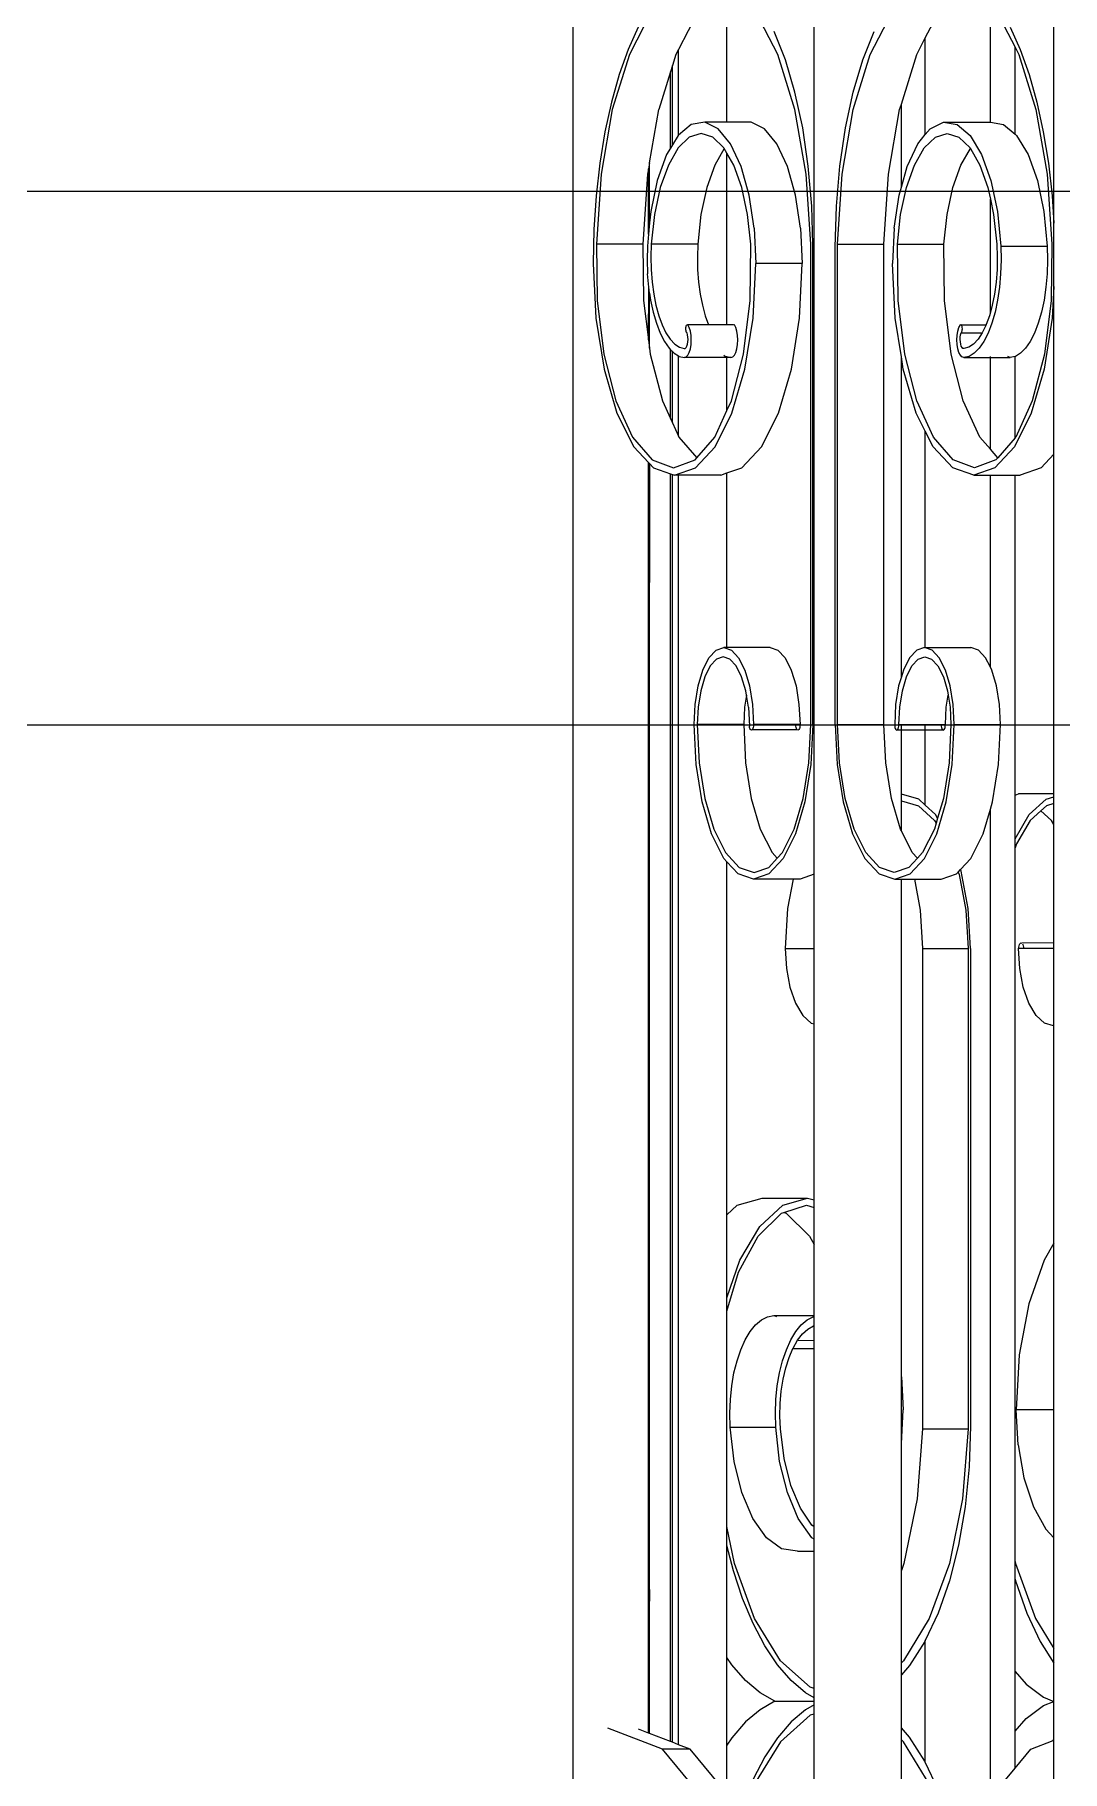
# Model space of a CAD drawing. Header units: millimetres. Extents: x 173236 to 801264, y -94969 to 615039.
# Drawn here: x 549069.2 to 549261.9, y -3038.5 to -2712.9 of the extents above; entities that cross this region are included whole.
import ezdxf

# ---------------------------------------------------------------- set-up
doc = ezdxf.new("R2010")
doc.units = ezdxf.units.MM
doc.header["$MEASUREMENT"] = 0
doc.header["$PDMODE"] = 2
for name, color, linetype in [('VOX-A-ANNO-DIMS', 160, 'Continuous'), ('VOX-A-ELEV-4-FAR', 137, 'Continuous'), ('VOX-A-STAIRS-STEPS', 140, 'Continuous'), ('VOX-A-WALL-PATT', 233, 'Continuous')]:
    doc.layers.add(name, color=color, linetype=linetype)
doc.styles.add('1.5 mm Rotis Annotative', font='', dxfattribs={"height": 1.5})
doc.styles.get('1.5 mm Rotis Annotative').set_extended_font_data('Rotis Sans Serif')
doc.dimstyles.new('1.5 mm Rotis Annotative', dxfattribs={"dimtxt": 1.5, "dimasz": 1, "dimexe": 1.5, "dimexo": 0, "dimgap": 1, "dimtad": 1, "dimdec": 0, "dimrnd": 5, "dimzin": 0, "dimdsep": 46, "dimtxsty": '1.5 mm Rotis Annotative', "dimblk": 'ARCHTICK', "dimcen": 0.09, "dimdle": 1, "dimadec": 0, "dimazin": 0, "dimtfac": 1, "dimtdec": 0, "dimtofl": 0, "dimtmove": 1, "dimatfit": 3, "dimfxl": 2, "dimfxlon": 1, "dimtolj": 1, "dimtzin": 0, "dimarcsym": 0})

# ---------------------------------------------------------------- blocks, each defined once
blk = doc.blocks.new('SS')
at = {"layer": 'VOX-A-WALL-PATT'}
for p, q in [((293294.91, -1954.73), (293294.91, -1236.12)), ((293266.76, -1502.81), (293266.76, -1477.63)), ((293217.34, -1482.7), (293214.02, -1489.1)), ((293218.53, -1502.82), (293218.53, -1481.46)), ((293230.44, -1487.41), (293227.99, -1482.7)), ((293240.51, -1490.43), (293236.5, -1482.7)), ((293250.8, -1525.16), (293250.8, -1484.07)), ((293257.43, -1490.43), (293261.44, -1482.7)), ((293272.09, -1482.7), (293275.63, -1489.51)), ((293280.6, -1482.7), (293284.61, -1490.43)), ((293206.91, -1521.31), (293206.91, -1484.57)), ((293214.91, -1485.46), (293213.09, -1489.53)), ((293230.44, -1505.08), (293230.44, -1487.41)), ((293232.01, -1490.43), (293230.44, -1487.41)), ((293241.88, -1491.43), (293239.8, -1486.23)), ((293256.06, -1491.43), (293258.14, -1486.23)), ((293283.03, -1485.46), (293284.85, -1489.53)), ((293213.33, -1490.43), (293210.2, -1500.53)), ((293213.09, -1489.53), (293211.46, -1494.11)), ((293214.02, -1489.1), (293213.33, -1490.43)), ((293214.02, -1505.01), (293214.02, -1489.1)), ((293234.83, -1499.53), (293232.01, -1490.43)), ((293243.64, -1500.53), (293240.51, -1490.43)), ((293254.3, -1500.53), (293257.43, -1490.43)), ((293275.63, -1505.19), (293275.63, -1489.51)), ((293275.63, -1489.51), (293276.1, -1490.43)), ((293276.1, -1490.43), (293276.73, -1492.44)), ((293284.61, -1490.43), (293287.74, -1500.53)), ((293284.85, -1489.53), (293286.48, -1494.11)), ((293243.64, -1497.36), (293241.88, -1491.43)), ((293254.3, -1497.36), (293256.06, -1491.43)), ((293276.73, -1506.96), (293276.73, -1492.44)), ((293276.73, -1492.44), (293277.09, -1493.59)), ((293277.09, -1507.56), (293277.09, -1493.59)), ((293277.09, -1493.59), (293279.24, -1500.53)), ((293211.46, -1494.11), (293210.05, -1499.15)), ((293286.48, -1494.11), (293287.89, -1499.15)), ((293210.05, -1499.15), (293208.86, -1504.58)), ((293234.83, -1514.74), (293234.83, -1499.53)), ((293235.14, -1500.53), (293234.83, -1499.53)), ((293245.05, -1503.89), (293243.64, -1497.36)), ((293252.89, -1503.89), (293254.3, -1497.36)), ((293287.89, -1499.15), (293289.08, -1504.58)), ((293210.2, -1500.53), (293208.15, -1512.37)), ((293216.12, -1503.23), (293214.02, -1505.01)), ((293218.53, -1502.82), (293216.12, -1503.23)), ((293218.61, -1502.81), (293218.53, -1502.82)), ((293227.12, -1502.81), (293218.61, -1502.81)), ((293224.62, -1503.23), (293222.25, -1505.25)), ((293227.12, -1502.81), (293224.62, -1503.23)), ((293229.57, -1504.02), (293227.12, -1502.81)), ((293237.19, -1512.37), (293235.14, -1500.53)), ((293245.69, -1512.37), (293243.64, -1500.53)), ((293252.25, -1512.37), (293254.3, -1500.53)), ((293259.86, -1504.02), (293262.32, -1502.81)), ((293262.32, -1502.81), (293266.76, -1502.81)), ((293266.76, -1502.81), (293270.82, -1502.81)), ((293268.37, -1504.02), (293270.82, -1502.81)), ((293270.82, -1502.81), (293273.32, -1503.23)), ((293273.32, -1503.23), (293275.63, -1505.19)), ((293280.92, -1510.24), (293279.24, -1500.53)), ((293287.74, -1500.53), (293289.79, -1512.37)), ((293208.86, -1504.58), (293207.92, -1510.32)), ((293213.74, -1505.25), (293211.63, -1508.74)), ((293214.02, -1505.01), (293213.74, -1505.25)), ((293222.25, -1505.25), (293220.14, -1508.74)), ((293224.29, -1505.58), (293222.26, -1507.53)), ((293226.44, -1504.92), (293224.29, -1505.58)), ((293228.6, -1505.58), (293226.44, -1504.92)), ((293230.63, -1507.53), (293228.6, -1505.58)), ((293230.44, -1505.08), (293229.57, -1504.02)), ((293231.83, -1506.78), (293230.44, -1505.08)), ((293246.08, -1510.89), (293245.05, -1503.89)), ((293251.86, -1510.89), (293252.89, -1503.89)), ((293257.6, -1506.78), (293259.86, -1504.02)), ((293266.11, -1506.78), (293268.37, -1504.02)), ((293267.31, -1507.53), (293269.34, -1505.58)), ((293269.34, -1505.58), (293271.49, -1504.92)), ((293271.49, -1504.92), (293273.65, -1505.58)), ((293273.65, -1505.58), (293275.68, -1507.53)), ((293275.63, -1505.19), (293275.69, -1505.25)), ((293275.69, -1505.25), (293276.73, -1506.96)), ((293289.08, -1504.58), (293290.02, -1510.32)), ((293211.63, -1508.74), (293209.93, -1513.49)), ((293220.14, -1508.74), (293218.43, -1513.49)), ((293222.19, -1507.65), (293220.46, -1510.67)), ((293222.26, -1507.53), (293222.19, -1507.65)), ((293223.93, -1510.67), (293222.19, -1507.65)), ((293232.43, -1510.67), (293230.63, -1507.53)), ((293233.76, -1510.93), (293231.83, -1506.78)), ((293255.67, -1510.93), (293257.6, -1506.78)), ((293264.18, -1510.93), (293266.11, -1506.78)), ((293265.51, -1510.67), (293266.76, -1508.48)), ((293266.76, -1508.48), (293267.24, -1507.65)), ((293266.76, -1539.9), (293266.76, -1508.48)), ((293267.24, -1507.65), (293267.31, -1507.53)), ((293267.24, -1507.65), (293268.98, -1510.67)), ((293275.68, -1507.53), (293277.48, -1510.67)), ((293276.73, -1506.96), (293277.09, -1507.56)), ((293277.09, -1507.56), (293277.8, -1508.74)), ((293277.8, -1508.74), (293279.51, -1513.49)), ((293207.92, -1510.32), (293207.24, -1516.31)), ((293208.15, -1512.37), (293207.31, -1525.16)), ((293220.46, -1510.67), (293218.98, -1514.81)), ((293225.4, -1514.81), (293223.93, -1510.67)), ((293233.9, -1514.81), (293232.43, -1510.67)), ((293234.83, -1514.74), (293233.76, -1510.93)), ((293238.03, -1525.16), (293237.19, -1512.37)), ((293246.53, -1525.16), (293245.69, -1512.37)), ((293246.71, -1518.21), (293246.08, -1510.89)), ((293251.23, -1518.21), (293251.86, -1510.89)), ((293251.41, -1525.16), (293252.25, -1512.37)), ((293254.2, -1516.19), (293255.67, -1510.93)), ((293262.71, -1516.19), (293264.18, -1510.93)), ((293264.04, -1514.81), (293265.51, -1510.67)), ((293268.98, -1510.67), (293270.45, -1514.81)), ((293277.48, -1510.67), (293278.95, -1514.81)), ((293280.91, -1521.27), (293280.92, -1510.24)), ((293280.92, -1510.24), (293281.11, -1511.34)), ((293281.11, -1523.33), (293281.11, -1511.34)), ((293281.11, -1511.34), (293281.29, -1512.37)), ((293281.29, -1512.37), (293282.13, -1525.16)), ((293289.79, -1512.37), (293290.63, -1525.16)), ((293290.02, -1510.32), (293290.7, -1516.31)), ((293209.93, -1513.49), (293208.73, -1519.2)), ((293218.43, -1513.49), (293217.23, -1519.2)), ((293218.98, -1514.81), (293218.53, -1516.94)), ((293226.46, -1519.73), (293225.4, -1514.81)), ((293234.96, -1519.73), (293233.9, -1514.81)), ((293235.23, -1516.19), (293234.83, -1514.74)), ((293236.15, -1522.23), (293235.23, -1516.19)), ((293253.28, -1522.23), (293254.2, -1516.19)), ((293261.79, -1522.23), (293262.71, -1516.19)), ((293262.98, -1519.73), (293264.04, -1514.81)), ((293270.45, -1514.81), (293271.51, -1519.73)), ((293278.95, -1514.81), (293280.01, -1519.73)), ((293279.51, -1513.49), (293280.71, -1519.2)), ((293207.24, -1516.31), (293206.91, -1521.31)), ((293208.73, -1519.2), (293208.11, -1525.5)), ((293217.23, -1519.2), (293216.62, -1525.5)), ((293218.53, -1516.94), (293217.93, -1519.73)), ((293218.53, -1537.59), (293218.53, -1516.94)), ((293246.92, -1525.68), (293246.71, -1518.21)), ((293251.03, -1525.16), (293251.23, -1518.21)), ((293280.71, -1519.2), (293280.91, -1521.27)), ((293290.7, -1516.31), (293291.11, -1522.45)), ((293206.91, -1532.92), (293206.91, -1521.31)), ((293217.93, -1519.73), (293217.34, -1525.16)), ((293227.05, -1525.16), (293226.46, -1519.73)), ((293235.55, -1525.16), (293234.96, -1519.73)), ((293236.15, -1522.23), (293236.47, -1528.68)), ((293253.28, -1522.23), (293252.97, -1528.68)), ((293261.79, -1522.23), (293261.47, -1528.68)), ((293262.39, -1525.16), (293262.98, -1519.73)), ((293271.51, -1519.73), (293272.1, -1525.16)), ((293280.01, -1519.73), (293280.6, -1525.16)), ((293280.91, -1521.27), (293281.11, -1523.33)), ((293291.11, -1522.45), (293291.24, -1528.68)), ((293207.31, -1525.16), (293207.43, -1535.46)), ((293208.11, -1525.5), (293208.06, -1528.03)), ((293216.62, -1525.5), (293208.11, -1525.5)), ((293216.62, -1525.5), (293216.56, -1528.03)), ((293217.34, -1525.16), (293217.26, -1527.48)), ((293226.92, -1535.46), (293227.05, -1525.16)), ((293235.55, -1525.16), (293227.05, -1525.16)), ((293235.42, -1535.46), (293235.55, -1525.16)), ((293246.53, -1525.16), (293238.03, -1525.16)), ((293238.03, -1613.1), (293238.03, -1525.16)), ((293246.53, -1613.1), (293246.53, -1525.16)), ((293246.92, -1613.1), (293246.92, -1525.68)), ((293250.8, -1525.16), (293251.03, -1525.16)), ((293250.8, -1525.68), (293250.8, -1525.16)), ((293250.8, -1525.68), (293251.02, -1525.68)), ((293250.8, -1613.1), (293250.8, -1525.68)), ((293251.02, -1525.68), (293251.03, -1525.16)), ((293251.02, -1613.1), (293251.02, -1525.68)), ((293251.41, -1613.1), (293251.41, -1525.16)), ((293262.52, -1535.46), (293262.39, -1525.16)), ((293272.1, -1525.16), (293280.6, -1525.16)), ((293272.1, -1525.16), (293272.17, -1527.48)), ((293280.6, -1525.16), (293280.68, -1527.48)), ((293281.11, -1523.33), (293281.32, -1525.5)), ((293281.32, -1525.5), (293281.38, -1528.03)), ((293282.13, -1525.16), (293282, -1535.46)), ((293282.13, -1525.16), (293290.63, -1525.16)), ((293290.63, -1525.16), (293290.51, -1535.46)), ((293208.06, -1528.03), (293208.14, -1530.56)), ((293216.56, -1528.03), (293216.65, -1530.56)), ((293217.26, -1527.48), (293217.31, -1529.8)), ((293235.96, -1538.71), (293236.47, -1528.68)), ((293253.48, -1538.71), (293252.97, -1528.68)), ((293252.97, -1528.68), (293261.47, -1528.68)), ((293261.98, -1538.71), (293261.47, -1528.68)), ((293272.17, -1527.48), (293272.13, -1529.8)), ((293280.68, -1527.48), (293280.63, -1529.8)), ((293281.38, -1528.03), (293281.29, -1530.56)), ((293291.24, -1528.68), (293290.74, -1538.71)), ((293208.14, -1530.56), (293208.36, -1533.03)), ((293216.65, -1530.56), (293216.87, -1533.03)), ((293217.31, -1529.8), (293217.48, -1532.09)), ((293217.48, -1532.09), (293217.78, -1534.28)), ((293271.95, -1532.09), (293271.66, -1534.28)), ((293272.13, -1529.8), (293271.95, -1532.09)), ((293280.46, -1532.09), (293280.16, -1534.28)), ((293280.63, -1529.8), (293280.46, -1532.09)), ((293281.07, -1533.03), (293281.29, -1530.56)), ((293206.91, -1532.92), (293207.2, -1538.71)), ((293206.91, -1563.6), (293206.91, -1532.92)), ((293208.36, -1533.03), (293208.71, -1535.4)), ((293216.87, -1533.03), (293217.21, -1535.4)), ((293217.78, -1534.28), (293218.19, -1536.35)), ((293271.66, -1534.28), (293271.25, -1536.35)), ((293280.16, -1534.28), (293279.75, -1536.35)), ((293280.91, -1534.14), (293280.73, -1535.4)), ((293280.91, -1534.14), (293281.07, -1533.03)), ((293280.92, -1544.18), (293280.91, -1534.14)), ((293281.11, -1542.65), (293281.07, -1533.03)), ((293207.43, -1535.46), (293208.65, -1545.27)), ((293208.71, -1535.4), (293209.18, -1537.62)), ((293209.18, -1537.62), (293209.77, -1539.64)), ((293217.21, -1535.4), (293217.68, -1537.62)), ((293217.68, -1537.62), (293218.27, -1539.64)), ((293218.19, -1536.35), (293218.53, -1537.59)), ((293218.53, -1537.59), (293218.71, -1538.25)), ((293218.71, -1538.25), (293219.3, -1539.87)), ((293225.7, -1545.27), (293226.92, -1535.46)), ((293234.21, -1545.27), (293235.42, -1535.46)), ((293263.73, -1545.27), (293262.52, -1535.46)), ((293270.73, -1538.25), (293270.13, -1539.9)), ((293271.25, -1536.35), (293270.73, -1538.25)), ((293279.23, -1538.25), (293278.62, -1539.94)), ((293279.75, -1536.35), (293279.23, -1538.25)), ((293280.25, -1537.62), (293279.67, -1539.64)), ((293280.73, -1535.4), (293280.25, -1537.62)), ((293282, -1535.46), (293281.11, -1542.65)), ((293290.51, -1535.46), (293289.29, -1545.27)), ((293207.2, -1538.71), (293208.69, -1548.05)), ((293209.77, -1539.64), (293210.45, -1541.44)), ((293210.45, -1541.44), (293211.23, -1542.97)), ((293218.27, -1539.64), (293218.96, -1541.44)), ((293218.96, -1541.44), (293219.74, -1542.97)), ((293223.88, -1539.9), (293219.3, -1539.87)), ((293219.3, -1539.87), (293219.31, -1539.9)), ((293223.88, -1539.9), (293219.31, -1539.9)), ((293219.31, -1539.9), (293219.32, -1539.94)), ((293219.32, -1539.94), (293220.02, -1541.38)), ((293220.02, -1541.38), (293220.79, -1542.56)), ((293223.88, -1541.38), (293220.02, -1541.38)), ((293223.66, -1540.63), (293223.67, -1540.43)), ((293223.67, -1540.83), (293223.66, -1540.63)), ((293223.67, -1540.43), (293223.7, -1540.25)), ((293223.7, -1541.01), (293223.67, -1540.83)), ((293223.7, -1540.25), (293223.75, -1540.09)), ((293223.74, -1541.17), (293223.7, -1541.01)), ((293223.81, -1541.3), (293223.74, -1541.17)), ((293223.75, -1540.09), (293223.81, -1539.97)), ((293223.81, -1539.97), (293223.88, -1539.9)), ((293223.88, -1541.38), (293223.81, -1541.3)), ((293223.88, -1539.9), (293223.96, -1539.87)), ((293223.98, -1541.74), (293223.88, -1541.38)), ((293223.96, -1539.87), (293224.03, -1539.9)), ((293224.29, -1540.41), (293224.03, -1539.9)), ((293224.49, -1541.08), (293224.29, -1540.41)), ((293224.61, -1541.86), (293224.49, -1541.08)), ((293234.83, -1545.81), (293235.96, -1538.71)), ((293254.96, -1548.05), (293253.48, -1538.71)), ((293263.47, -1548.05), (293261.98, -1538.71)), ((293264.82, -1541.86), (293264.95, -1541.08)), ((293264.95, -1541.08), (293265.15, -1540.41)), ((293265.15, -1540.41), (293265.4, -1539.9)), ((293265.48, -1539.87), (293265.4, -1539.9)), ((293265.55, -1539.9), (293265.48, -1539.87)), ((293265.55, -1539.9), (293266.76, -1539.9)), ((293266.76, -1539.9), (293270.13, -1539.9)), ((293270.13, -1539.9), (293273.91, -1539.9)), ((293273.33, -1541.86), (293273.45, -1541.08)), ((293273.45, -1541.08), (293273.65, -1540.41)), ((293273.65, -1540.41), (293273.91, -1539.9)), ((293273.98, -1539.87), (293273.91, -1539.9)), ((293273.96, -1541.74), (293274.06, -1541.38)), ((293274.06, -1539.9), (293273.98, -1539.87)), ((293274.13, -1539.97), (293274.06, -1539.9)), ((293274.06, -1541.38), (293274.13, -1541.3)), ((293274.19, -1540.09), (293274.13, -1539.97)), ((293274.13, -1541.3), (293274.19, -1541.17)), ((293274.24, -1540.25), (293274.19, -1540.09)), ((293274.19, -1541.17), (293274.24, -1541.01)), ((293274.27, -1540.43), (293274.24, -1540.25)), ((293274.24, -1541.01), (293274.27, -1540.83)), ((293274.28, -1540.63), (293274.27, -1540.43)), ((293274.27, -1540.83), (293274.28, -1540.63)), ((293277.92, -1541.38), (293277.15, -1542.56)), ((293278.62, -1539.94), (293277.92, -1541.38)), ((293278.98, -1541.44), (293278.2, -1542.97)), ((293279.67, -1539.64), (293278.98, -1541.44)), ((293290.74, -1538.71), (293289.25, -1548.05)), ((293211.23, -1542.97), (293212.08, -1544.2)), ((293212.08, -1544.2), (293212.99, -1545.11)), ((293219.74, -1542.97), (293220.59, -1544.2)), ((293220.59, -1544.2), (293221.5, -1545.11)), ((293220.79, -1542.56), (293221.62, -1543.45)), ((293221.62, -1543.45), (293222.49, -1544.02)), ((293222.49, -1544.02), (293223.38, -1544.27)), ((293223.38, -1544.27), (293223.55, -1544.23)), ((293223.55, -1544.23), (293223.71, -1544.07)), ((293223.71, -1544.07), (293223.85, -1543.8)), ((293223.85, -1543.8), (293223.96, -1543.46)), ((293223.96, -1543.46), (293224.03, -1543.05)), ((293224.04, -1542.16), (293223.98, -1541.74)), ((293224.03, -1543.05), (293224.06, -1542.61)), ((293224.06, -1542.61), (293224.04, -1542.16)), ((293224.29, -1544.97), (293224.49, -1544.3)), ((293224.49, -1544.3), (293224.61, -1543.53)), ((293224.65, -1542.69), (293224.61, -1541.86)), ((293224.61, -1543.53), (293224.65, -1542.69)), ((293264.78, -1542.69), (293264.82, -1541.86)), ((293264.82, -1543.53), (293264.78, -1542.69)), ((293264.95, -1544.3), (293264.82, -1543.53)), ((293265.15, -1544.97), (293264.95, -1544.3)), ((293273.29, -1542.69), (293273.33, -1541.86)), ((293273.33, -1543.53), (293273.29, -1542.69)), ((293273.45, -1544.3), (293273.33, -1543.53)), ((293273.65, -1544.97), (293273.45, -1544.3)), ((293273.88, -1542.61), (293273.9, -1542.16)), ((293273.91, -1543.05), (293273.88, -1542.61)), ((293273.9, -1542.16), (293273.96, -1541.74)), ((293273.98, -1543.46), (293273.91, -1543.05)), ((293274.09, -1543.8), (293273.98, -1543.46)), ((293274.23, -1544.07), (293274.09, -1543.8)), ((293274.39, -1544.23), (293274.23, -1544.07)), ((293274.56, -1544.27), (293274.39, -1544.23)), ((293275.45, -1544.02), (293274.56, -1544.27)), ((293276.32, -1543.45), (293275.45, -1544.02)), ((293277.15, -1542.56), (293276.32, -1543.45)), ((293276.73, -1544.83), (293276.44, -1545.11)), ((293277.09, -1544.47), (293276.73, -1544.83)), ((293276.73, -1557.87), (293276.73, -1544.83)), ((293277.35, -1544.2), (293277.09, -1544.47)), ((293277.09, -1557.09), (293277.09, -1544.47)), ((293278.2, -1542.97), (293277.35, -1544.2)), ((293280.92, -1544.18), (293280.79, -1545.27)), ((293281.11, -1542.65), (293280.92, -1544.18)), ((293208.65, -1545.27), (293210.86, -1553.83)), ((293212.99, -1545.11), (293213.94, -1545.69)), ((293213.94, -1545.69), (293214.02, -1545.71)), ((293214.02, -1560.61), (293214.02, -1545.71)), ((293214.02, -1545.71), (293214.91, -1545.91)), ((293214.91, -1545.91), (293215.23, -1545.8)), ((293218.53, -1545.91), (293214.91, -1545.91)), ((293215.23, -1545.8), (293215.34, -1545.69)), ((293218.53, -1545.91), (293218.53, -1545.69)), ((293218.53, -1562.71), (293218.53, -1545.91)), ((293223.42, -1545.91), (293218.53, -1545.91)), ((293221.5, -1545.11), (293222.44, -1545.69)), ((293222.44, -1545.69), (293223.42, -1545.91)), ((293223.42, -1545.91), (293223.74, -1545.8)), ((293223.5, -1553.83), (293225.7, -1545.27)), ((293223.74, -1545.8), (293224.03, -1545.48)), ((293224.03, -1545.48), (293224.29, -1544.97)), ((293232, -1553.83), (293234.21, -1545.27)), ((293234.47, -1548.05), (293234.83, -1545.81)), ((293234.83, -1604.36), (293234.83, -1545.81)), ((293265.94, -1553.83), (293263.73, -1545.27)), ((293265.4, -1545.48), (293265.15, -1544.97)), ((293265.7, -1545.8), (293265.4, -1545.48)), ((293266.02, -1545.91), (293265.7, -1545.8)), ((293266.76, -1545.74), (293266.02, -1545.91)), ((293266.02, -1545.91), (293266.76, -1545.91)), ((293266.99, -1545.69), (293266.76, -1545.74)), ((293266.76, -1545.91), (293266.76, -1545.74)), ((293266.76, -1555.63), (293266.76, -1545.91)), ((293266.76, -1545.91), (293274.52, -1545.91)), ((293267.33, -1545.48), (293266.99, -1545.69)), ((293273.91, -1545.48), (293273.65, -1544.97)), ((293274.2, -1545.8), (293273.91, -1545.48)), ((293274.52, -1545.91), (293274.2, -1545.8)), ((293275.49, -1545.69), (293274.52, -1545.91)), ((293275.63, -1545.61), (293275.49, -1545.69)), ((293276.44, -1545.11), (293275.63, -1545.61)), ((293275.63, -1560.29), (293275.63, -1545.61)), ((293280.79, -1545.27), (293278.58, -1553.83)), ((293289.29, -1545.27), (293287.08, -1553.83)), ((293208.69, -1548.05), (293211.06, -1556.07)), ((293232.11, -1556.07), (293234.47, -1548.05)), ((293257.33, -1556.07), (293254.96, -1548.05)), ((293265.83, -1556.07), (293263.47, -1548.05)), ((293289.25, -1548.05), (293286.88, -1556.07)), ((293210.86, -1553.83), (293213.89, -1560.46)), ((293220.46, -1560.46), (293223.5, -1553.83)), ((293228.97, -1560.46), (293232, -1553.83)), ((293266.76, -1555.63), (293265.94, -1553.83)), ((293278.58, -1553.83), (293277.09, -1557.09)), ((293287.08, -1553.83), (293284.05, -1560.46)), ((293211.06, -1556.07), (293214.14, -1562.23)), ((293230.44, -1559.4), (293232.11, -1556.07)), ((293260.41, -1562.23), (293257.33, -1556.07)), ((293268.92, -1562.23), (293265.83, -1556.07)), ((293268.97, -1560.46), (293266.76, -1555.63)), ((293277.09, -1557.09), (293276.73, -1557.87)), ((293286.88, -1556.07), (293283.8, -1562.23)), ((293213.89, -1560.46), (293214.02, -1560.61)), ((293214.02, -1560.61), (293217.18, -1564.28)), ((293218.53, -1562.71), (293220.46, -1560.46)), ((293225.35, -1564.66), (293228.97, -1560.46)), ((293229.02, -1562.23), (293230.44, -1559.4)), ((293230.44, -1598.96), (293230.44, -1559.4)), ((293272.26, -1564.28), (293268.97, -1560.46)), ((293275.55, -1560.46), (293272.26, -1564.28)), ((293275.63, -1560.29), (293275.55, -1560.46)), ((293276.73, -1557.87), (293275.63, -1560.29)), ((293284.05, -1560.46), (293280.43, -1564.66)), ((293206.91, -1563.6), (293209.23, -1566.1)), ((293206.91, -1625.79), (293206.91, -1563.6)), ((293214.14, -1562.23), (293217.73, -1566.1)), ((293217.18, -1564.28), (293218.53, -1562.71)), ((293225.43, -1566.1), (293229.02, -1562.23)), ((293264, -1566.1), (293260.41, -1562.23)), ((293272.51, -1566.1), (293268.92, -1562.23)), ((293283.8, -1562.23), (293281.11, -1565.12)), ((293209.23, -1566.1), (293213.08, -1567.42)), ((293217.18, -1564.28), (293217.51, -1564.66)), ((293217.51, -1564.66), (293221.43, -1566.1)), ((293217.73, -1566.1), (293221.58, -1567.42)), ((293221.43, -1566.1), (293225.35, -1564.66)), ((293221.58, -1567.42), (293225.43, -1566.1)), ((293266.76, -1567.04), (293264, -1566.1)), ((293266.76, -1598.96), (293266.76, -1567.04)), ((293267.86, -1567.42), (293266.76, -1567.04)), ((293272.59, -1564.66), (293272.26, -1564.28)), ((293276.36, -1567.42), (293272.51, -1566.1)), ((293276.51, -1566.1), (293272.59, -1564.66)), ((293280.43, -1564.66), (293276.51, -1566.1)), ((293280.21, -1566.1), (293277.09, -1567.17)), ((293280.92, -1565.33), (293280.21, -1566.1)), ((293280.92, -1565.33), (293280.91, -1583.21)), ((293281.11, -1565.12), (293280.92, -1565.33)), ((293281.11, -1797.71), (293281.11, -1565.12)), ((293214.02, -1567.42), (293213.08, -1567.42)), ((293218.53, -1567.42), (293214.02, -1567.42)), ((293214.02, -1625.99), (293214.02, -1567.42)), ((293218.53, -1602.59), (293218.53, -1567.42)), ((293221.58, -1567.42), (293218.53, -1567.42)), ((293267.86, -1567.42), (293275.63, -1567.42)), ((293275.63, -1799.82), (293275.63, -1567.42)), ((293275.63, -1567.42), (293276.36, -1567.42)), ((293276.73, -1567.29), (293276.36, -1567.42)), ((293277.09, -1567.17), (293276.73, -1567.29)), ((293276.73, -1799.39), (293276.73, -1567.29)), ((293277.09, -1799.26), (293277.09, -1567.17)), ((293280.91, -1583.21), (293280.92, -1587.1)), ((293280.92, -1680.08), (293280.92, -1587.1)), ((293218.53, -1602.59), (293219.4, -1600.86)), ((293219.4, -1600.86), (293220.71, -1599.45)), ((293220.71, -1599.45), (293222.11, -1598.96)), ((293230.44, -1598.96), (293222.11, -1598.96)), ((293226.77, -1603.11), (293227.9, -1600.86)), ((293227.9, -1600.86), (293229.21, -1599.45)), ((293229.28, -1601.13), (293228.13, -1602.37)), ((293229.21, -1599.45), (293230.62, -1598.96)), ((293230.51, -1600.7), (293229.28, -1601.13)), ((293230.62, -1598.96), (293230.44, -1598.96)), ((293231.74, -1601.13), (293230.51, -1600.7)), ((293230.62, -1598.96), (293232.02, -1599.45)), ((293232.89, -1602.37), (293231.74, -1601.13)), ((293232.02, -1599.45), (293233.33, -1600.86)), ((293233.33, -1600.86), (293234.46, -1603.11)), ((293256.1, -1600.86), (293254.98, -1603.11)), ((293257.41, -1599.45), (293256.1, -1600.86)), ((293258.82, -1598.96), (293257.41, -1599.45)), ((293258.82, -1598.96), (293266.76, -1598.96)), ((293264.61, -1600.86), (293263.48, -1603.11)), ((293265.92, -1599.45), (293264.61, -1600.86)), ((293265.05, -1602.37), (293266.2, -1601.13)), ((293267.32, -1598.96), (293265.92, -1599.45)), ((293266.2, -1601.13), (293267.43, -1600.7)), ((293266.76, -1598.96), (293267.32, -1598.96)), ((293268.73, -1599.45), (293267.32, -1598.96)), ((293267.43, -1600.7), (293268.66, -1601.13)), ((293268.66, -1601.13), (293269.81, -1602.37)), ((293270.04, -1600.86), (293268.73, -1599.45)), ((293271.17, -1603.11), (293270.04, -1600.86)), ((293217.41, -1606.03), (293218.27, -1603.11)), ((293218.27, -1603.11), (293218.53, -1602.59)), ((293225.91, -1606.03), (293226.77, -1603.11)), ((293227.14, -1604.34), (293226.38, -1606.9)), ((293228.13, -1602.37), (293227.14, -1604.34)), ((293233.88, -1604.34), (293232.89, -1602.37)), ((293234.64, -1606.9), (293233.88, -1604.34)), ((293234.46, -1603.11), (293234.83, -1604.36)), ((293234.83, -1604.36), (293235.32, -1606.03)), ((293254.98, -1603.11), (293254.11, -1606.03)), ((293263.48, -1603.11), (293262.62, -1606.03)), ((293263.3, -1606.9), (293264.06, -1604.34)), ((293264.06, -1604.34), (293265.05, -1602.37)), ((293269.81, -1602.37), (293270.8, -1604.34)), ((293270.8, -1604.34), (293271.56, -1606.9)), ((293272.03, -1606.03), (293271.17, -1603.11)), ((293216.86, -1609.44), (293217.41, -1606.03)), ((293225.37, -1609.44), (293225.91, -1606.03)), ((293226.26, -1607.69), (293225.91, -1609.9)), ((293226.38, -1606.9), (293226.26, -1607.69)), ((293226.61, -1609.9), (293226.26, -1607.69)), ((293235.11, -1609.9), (293234.64, -1606.9)), ((293235.32, -1606.03), (293235.87, -1609.44)), ((293254.11, -1606.03), (293253.57, -1609.44)), ((293262.62, -1606.03), (293262.07, -1609.44)), ((293262.83, -1609.9), (293263.18, -1607.69)), ((293263.18, -1607.69), (293263.3, -1606.9)), ((293263.18, -1607.69), (293263.53, -1609.9)), ((293271.56, -1606.9), (293272.03, -1609.9)), ((293272.57, -1609.44), (293272.03, -1606.03)), ((293216.68, -1613.1), (293216.86, -1609.44)), ((293225.18, -1613.1), (293225.37, -1609.44)), ((293225.91, -1609.9), (293225.74, -1613.1)), ((293226.77, -1613.1), (293226.61, -1609.9)), ((293235.28, -1613.1), (293235.11, -1609.9)), ((293235.87, -1609.44), (293236.05, -1613.1)), ((293253.57, -1609.44), (293253.38, -1613.1)), ((293262.07, -1609.44), (293261.89, -1613.1)), ((293262.83, -1609.9), (293262.65, -1613.37)), ((293263.53, -1609.9), (293263.69, -1613.1)), ((293272.03, -1609.9), (293272.2, -1613.1)), ((293272.76, -1613.1), (293272.57, -1609.44)), ((293225.18, -1613.1), (293216.68, -1613.1)), ((293217.05, -1620.43), (293216.68, -1613.1)), ((293225.55, -1620.43), (293225.18, -1613.1)), ((293225.74, -1613.1), (293226.1, -1620.11)), ((293226.79, -1613.37), (293226.77, -1613.1)), ((293227.55, -1613.1), (293226.77, -1613.1)), ((293226.82, -1613.61), (293226.79, -1613.37)), ((293226.89, -1613.82), (293226.82, -1613.61)), ((293226.97, -1613.98), (293226.89, -1613.82)), ((293227.06, -1614.08), (293226.97, -1613.98)), ((293227.16, -1614.11), (293227.06, -1614.08)), ((293227.26, -1614.08), (293227.16, -1614.11)), ((293230.44, -1614.08), (293227.26, -1614.08)), ((293227.43, -1613.82), (293227.35, -1613.98)), ((293227.5, -1613.61), (293227.43, -1613.82)), ((293227.53, -1613.37), (293227.5, -1613.61)), ((293227.55, -1613.1), (293227.53, -1613.37)), ((293230.44, -1613.1), (293227.55, -1613.1)), ((293230.44, -1613.98), (293230.44, -1613.1)), ((293234.83, -1613.1), (293230.44, -1613.1)), ((293234.83, -1614.08), (293230.44, -1614.08)), ((293230.44, -1627.86), (293230.44, -1614.08)), ((293234.83, -1613.98), (293234.83, -1613.1)), ((293235.28, -1613.1), (293234.83, -1613.1)), ((293235.56, -1614.08), (293234.83, -1614.08)), ((293234.83, -1625.83), (293234.83, -1614.08)), ((293235.29, -1613.37), (293235.28, -1613.1)), ((293235.33, -1613.61), (293235.29, -1613.37)), ((293235.39, -1613.82), (293235.33, -1613.61)), ((293235.47, -1613.98), (293235.39, -1613.82)), ((293235.56, -1614.08), (293235.47, -1613.98)), ((293235.66, -1614.11), (293235.56, -1614.08)), ((293235.76, -1614.08), (293235.66, -1614.11)), ((293235.86, -1613.98), (293235.76, -1614.08)), ((293235.94, -1613.82), (293235.86, -1613.98)), ((293236, -1613.61), (293235.94, -1613.82)), ((293236.04, -1613.37), (293236, -1613.61)), ((293236.05, -1613.1), (293236.04, -1613.37)), ((293237.68, -1620.11), (293238.03, -1613.1)), ((293246.53, -1613.1), (293238.03, -1613.1)), ((293246.18, -1620.11), (293246.53, -1613.1)), ((293246.92, -1613.1), (293246.55, -1620.43)), ((293250.8, -1613.1), (293251.02, -1613.1)), ((293250.8, -1640.5), (293250.8, -1613.1)), ((293251.02, -1613.1), (293251.39, -1620.43)), ((293251.76, -1620.11), (293251.41, -1613.1)), ((293253.38, -1613.1), (293253.4, -1613.37)), ((293253.38, -1613.1), (293254.16, -1613.1)), ((293253.4, -1613.37), (293253.44, -1613.61)), ((293253.44, -1613.61), (293253.5, -1613.82)), ((293253.5, -1613.82), (293253.58, -1613.98)), ((293253.58, -1613.98), (293253.67, -1614.08)), ((293253.67, -1614.08), (293253.77, -1614.11)), ((293253.77, -1614.11), (293253.87, -1614.08)), ((293253.87, -1614.08), (293262.18, -1614.08)), ((293253.97, -1613.98), (293254.05, -1613.82)), ((293254.05, -1613.82), (293254.11, -1613.61)), ((293254.11, -1613.61), (293254.15, -1613.37)), ((293254.15, -1613.37), (293254.16, -1613.1)), ((293254.16, -1613.1), (293261.89, -1613.1)), ((293261.89, -1613.1), (293261.9, -1613.37)), ((293261.9, -1613.37), (293261.94, -1613.61)), ((293261.94, -1613.61), (293262, -1613.82)), ((293262, -1613.82), (293262.08, -1613.98)), ((293262.08, -1613.98), (293262.18, -1614.08)), ((293262.18, -1614.08), (293262.28, -1614.11)), ((293262.28, -1614.11), (293262.38, -1614.08)), ((293262.38, -1614.08), (293262.47, -1613.98)), ((293262.47, -1613.98), (293262.55, -1613.82)), ((293262.55, -1613.82), (293262.61, -1613.61)), ((293262.61, -1613.61), (293262.65, -1613.37)), ((293263.69, -1613.1), (293263.34, -1620.11)), ((293263.69, -1613.1), (293272.2, -1613.1)), ((293272.2, -1613.1), (293271.84, -1620.11)), ((293272.39, -1620.43), (293272.76, -1613.1)), ((293218.13, -1627.25), (293217.05, -1620.43)), ((293226.64, -1627.25), (293225.55, -1620.43)), ((293226.1, -1620.11), (293227.14, -1626.63)), ((293236.64, -1626.63), (293237.68, -1620.11)), ((293245.14, -1626.63), (293246.18, -1620.11)), ((293246.55, -1620.43), (293245.46, -1627.25)), ((293251.39, -1620.43), (293252.47, -1627.25)), ((293252.8, -1626.63), (293251.76, -1620.11)), ((293263.34, -1620.11), (293262.3, -1626.63)), ((293271.84, -1620.11), (293270.8, -1626.63)), ((293271.3, -1627.25), (293272.39, -1620.43)), ((293206.91, -1625.79), (293213.36, -1625.79)), ((293206.91, -1626.35), (293206.91, -1625.79)), ((293208.33, -1626.76), (293206.91, -1626.35)), ((293206.91, -1627.55), (293206.91, -1626.35)), ((293211.41, -1629.58), (293208.33, -1626.76)), ((293214.02, -1625.99), (293213.36, -1625.79)), ((293214.02, -1634.01), (293214.02, -1625.99)), ((293218.53, -1628.58), (293218.13, -1627.25)), ((293228.36, -1633.1), (293226.64, -1627.25)), ((293227.14, -1626.63), (293228.19, -1630.21)), ((293230.44, -1627.86), (293231.65, -1626.76)), ((293231.65, -1626.76), (293234.83, -1625.83)), ((293234.83, -1627.04), (293231.69, -1627.95)), ((293234.83, -1627.04), (293234.83, -1625.83)), ((293234.83, -1632.54), (293234.83, -1627.04)), ((293234.99, -1632.23), (293236.64, -1626.63)), ((293243.49, -1632.23), (293245.14, -1626.63)), ((293245.46, -1627.25), (293243.74, -1633.1)), ((293252.47, -1627.25), (293254.2, -1633.1)), ((293254.45, -1632.23), (293252.8, -1626.63)), ((293262.3, -1626.63), (293260.65, -1632.23)), ((293270.8, -1626.63), (293269.15, -1632.23)), ((293269.57, -1633.1), (293271.3, -1627.25)), ((293206.91, -1627.55), (293208.28, -1627.95)), ((293206.91, -1631.39), (293206.91, -1627.55)), ((293206.91, -1631.39), (293207.34, -1630.65)), ((293207.34, -1630.65), (293209.29, -1628.87)), ((293208.28, -1627.95), (293209.29, -1628.87)), ((293209.29, -1628.87), (293211.24, -1630.65)), ((293211.24, -1630.65), (293213.77, -1634.95)), ((293214.02, -1634.01), (293211.41, -1629.58)), ((293218.53, -1809.58), (293218.53, -1628.58)), ((293219.86, -1633.1), (293218.53, -1628.58)), ((293228.19, -1630.21), (293228.56, -1629.58)), ((293228.19, -1630.21), (293228.46, -1631.12)), ((293228.74, -1630.65), (293228.46, -1631.12)), ((293228.56, -1629.58), (293230.44, -1627.86)), ((293231.69, -1627.95), (293228.74, -1630.65)), ((293206.91, -1653.07), (293206.91, -1631.39)), ((293222.11, -1637.6), (293219.86, -1633.1)), ((293230.62, -1637.6), (293228.36, -1633.1)), ((293228.46, -1631.12), (293228.79, -1632.23)), ((293228.79, -1632.23), (293230.94, -1636.53)), ((293232.83, -1636.53), (293234.83, -1632.54)), ((293234.83, -1632.54), (293234.99, -1632.23)), ((293241.34, -1636.53), (293243.49, -1632.23)), ((293243.74, -1633.1), (293241.49, -1637.6)), ((293254.2, -1633.1), (293256.45, -1637.6)), ((293256.6, -1636.53), (293254.45, -1632.23)), ((293260.65, -1632.23), (293258.49, -1636.53)), ((293269.15, -1632.23), (293267, -1636.53)), ((293267.32, -1637.6), (293269.57, -1633.1)), ((293213.77, -1634.95), (293214.02, -1635.68)), ((293214.02, -1635.68), (293214.02, -1634.01)), ((293214.02, -1766.28), (293214.02, -1635.68)), ((293230.94, -1636.53), (293231.89, -1637.55)), ((293231.89, -1637.55), (293232.83, -1636.53)), ((293238.83, -1639.23), (293241.34, -1636.53)), ((293257.55, -1637.55), (293256.6, -1636.53)), ((293258.49, -1636.53), (293257.55, -1637.55)), ((293267, -1636.53), (293264.49, -1639.23)), ((293223.99, -1639.62), (293222.11, -1637.6)), ((293222.6, -1646.76), (293223.88, -1639.94)), ((293223.88, -1639.94), (293223.99, -1639.62)), ((293224.42, -1640.09), (293223.99, -1639.62)), ((293224.42, -1640.09), (293224.26, -1640.55)), ((293224.73, -1640.42), (293224.42, -1640.09)), ((293233.24, -1640.42), (293230.62, -1637.6)), ((293231.89, -1637.55), (293233.45, -1639.23)), ((293233.45, -1639.23), (293236.14, -1640.15)), ((293236.14, -1640.15), (293238.83, -1639.23)), ((293241.49, -1637.6), (293238.86, -1640.42)), ((293256.45, -1637.6), (293259.07, -1640.42)), ((293259.11, -1639.23), (293257.55, -1637.55)), ((293261.8, -1640.15), (293259.11, -1639.23)), ((293264.49, -1639.23), (293261.8, -1640.15)), ((293264.7, -1640.42), (293266.76, -1638.2)), ((293266.76, -1638.2), (293267.32, -1637.6)), ((293266.76, -1702.83), (293266.76, -1638.2)), ((293224.26, -1640.55), (293223.04, -1647.08)), ((293227.55, -1641.39), (293224.73, -1640.42)), ((293232.44, -1641.39), (293227.55, -1641.39)), ((293232.44, -1641.39), (293231.38, -1647.08)), ((293234.83, -1641.39), (293232.44, -1641.39)), ((293236.05, -1641.39), (293233.24, -1640.42)), ((293236.05, -1641.39), (293234.83, -1641.39)), ((293234.83, -1732.47), (293234.83, -1641.39)), ((293238.86, -1640.42), (293236.05, -1641.39)), ((293250.8, -1640.5), (293253.38, -1641.39)), ((293250.8, -1654.08), (293250.8, -1640.5)), ((293253.38, -1641.39), (293254.65, -1641.39)), ((293254.65, -1641.39), (293255.65, -1646.76)), ((293254.65, -1641.39), (293261.89, -1641.39)), ((293259.07, -1640.42), (293261.89, -1641.39)), ((293261.89, -1641.39), (293264.7, -1640.42)), ((293222.17, -1654.08), (293222.6, -1646.76)), ((293223.04, -1647.08), (293222.62, -1654.08)), ((293231.38, -1647.08), (293230.96, -1654.08)), ((293255.65, -1646.76), (293256.09, -1654.08)), ((293206.91, -1653.07), (293212.78, -1653.1)), ((293206.91, -1654.08), (293206.91, -1653.07)), ((293206.91, -1654.08), (293212.44, -1654.08)), ((293206.91, -1668.22), (293206.91, -1654.08)), ((293212.46, -1653.82), (293212.44, -1654.08)), ((293212.44, -1654.08), (293213.36, -1654.08)), ((293212.5, -1653.57), (293212.46, -1653.82)), ((293212.58, -1653.36), (293212.5, -1653.57)), ((293212.67, -1653.2), (293212.58, -1653.36)), ((293212.9, -1653.07), (293212.78, -1653.1)), ((293213.02, -1653.1), (293212.9, -1653.07)), ((293213.13, -1653.2), (293213.02, -1653.1)), ((293213.22, -1653.36), (293213.13, -1653.2)), ((293213.14, -1657.74), (293213.36, -1654.08)), ((293213.29, -1653.57), (293213.22, -1653.36)), ((293213.34, -1653.82), (293213.29, -1653.57)), ((293213.36, -1654.08), (293213.34, -1653.82)), ((293222.17, -1654.08), (293222.17, -1741.5)), ((293222.62, -1654.08), (293222.62, -1742.02)), ((293230.96, -1654.08), (293222.62, -1654.08)), ((293230.96, -1654.08), (293230.96, -1742.02)), ((293256.09, -1654.08), (293250.8, -1654.08)), ((293250.8, -1667.9), (293250.8, -1654.08)), ((293256.09, -1654.08), (293255.87, -1657.74)), ((293212.5, -1661.15), (293213.14, -1657.74)), ((293255.87, -1657.74), (293255.23, -1661.15)), ((293211.48, -1664.08), (293212.5, -1661.15)), ((293255.23, -1661.15), (293254.22, -1664.08)), ((293210.16, -1666.32), (293211.48, -1664.08)), ((293254.22, -1664.08), (293252.89, -1666.32)), ((293206.91, -1668.22), (293206.96, -1668.22)), ((293206.91, -1708.05), (293206.91, -1668.22)), ((293206.96, -1668.22), (293208.61, -1667.74)), ((293208.61, -1667.74), (293210.16, -1666.32)), ((293251.35, -1667.74), (293250.8, -1667.9)), ((293250.8, -1700.11), (293250.8, -1667.9)), ((293252.89, -1666.32), (293251.35, -1667.74)), ((293280.91, -1683.98), (293280.92, -1680.08)), ((293280.91, -1771.4), (293280.91, -1683.98)), ((293251.99, -1699.77), (293250.8, -1700.11)), ((293250.8, -1701.51), (293250.8, -1700.11)), ((293256.52, -1701.09), (293251.99, -1699.77)), ((293260.33, -1699.77), (293251.99, -1699.77)), ((293264.86, -1701.09), (293260.33, -1699.77)), ((293252.17, -1701.09), (293250.8, -1701.51)), ((293250.8, -1708.27), (293250.8, -1701.51)), ((293255.89, -1702.52), (293251.63, -1706.72)), ((293256.34, -1702.39), (293252.17, -1701.09)), ((293256.34, -1702.39), (293255.89, -1702.52)), ((293256.78, -1702.52), (293256.34, -1702.39)), ((293260.75, -1704.96), (293256.52, -1701.09)), ((293261.04, -1706.72), (293256.78, -1702.52)), ((293266.76, -1702.83), (293264.86, -1701.09)), ((293266.76, -1718), (293266.76, -1702.83)), ((293251.63, -1706.72), (293250.8, -1708.27)), ((293264.37, -1711.11), (293260.75, -1704.96)), ((293264.61, -1713.36), (293261.04, -1706.72)), ((293206.91, -1708.05), (293208.71, -1711.11)), ((293206.91, -1738.5), (293206.91, -1708.05)), ((293250.8, -1721.27), (293250.8, -1708.27)), ((293208.71, -1711.11), (293211.5, -1719.13)), ((293266.76, -1718), (293264.37, -1711.11)), ((293266.76, -1720.46), (293264.61, -1713.36)), ((293211.5, -1719.13), (293213.25, -1728.47)), ((293266.76, -1720.46), (293266.76, -1718)), ((293258.17, -1721.27), (293250.8, -1721.27)), ((293250.8, -1721.46), (293250.8, -1721.27)), ((293250.97, -1721.49), (293250.8, -1721.46)), ((293250.8, -1723.13), (293250.8, -1721.46)), ((293252.09, -1722.07), (293250.97, -1721.49)), ((293253.16, -1722.98), (293252.09, -1722.07)), ((293257.79, -1721.38), (293257.66, -1721.49)), ((293258.17, -1721.27), (293257.79, -1721.38)), ((293259.31, -1721.49), (293258.17, -1721.27)), ((293260.43, -1722.07), (293259.31, -1721.49)), ((293261.5, -1722.98), (293260.43, -1722.07)), ((293266.76, -1759.88), (293266.76, -1720.46)), ((293250.92, -1723.16), (293250.8, -1723.13)), ((293250.8, -1725.81), (293250.8, -1723.13)), ((293253.82, -1725.8), (293250.8, -1725.81)), ((293250.8, -1727.28), (293250.8, -1725.81)), ((293251.94, -1723.74), (293250.92, -1723.16)), ((293252.91, -1724.62), (293251.94, -1723.74)), ((293253.82, -1725.8), (293252.91, -1724.62)), ((293254.16, -1724.21), (293253.16, -1722.98)), ((293254.65, -1727.25), (293253.82, -1725.8)), ((293255.07, -1725.74), (293254.16, -1724.21)), ((293255.88, -1727.54), (293255.07, -1725.74)), ((293262.5, -1724.21), (293261.5, -1722.98)), ((293263.41, -1725.74), (293262.5, -1724.21)), ((293264.22, -1727.54), (293263.41, -1725.74)), ((293213.25, -1728.47), (293213.84, -1738.5)), ((293254.66, -1727.28), (293250.8, -1727.28)), ((293250.8, -1727.31), (293250.8, -1727.28)), ((293254.67, -1727.31), (293250.8, -1727.31)), ((293250.8, -1759.96), (293250.8, -1727.31)), ((293254.66, -1727.28), (293254.65, -1727.25)), ((293254.67, -1727.31), (293254.66, -1727.28)), ((293255.37, -1728.94), (293254.67, -1727.31)), ((293255.98, -1730.83), (293255.37, -1728.94)), ((293256.57, -1729.57), (293255.88, -1727.54)), ((293264.91, -1729.57), (293264.22, -1727.54)), ((293256.46, -1732.9), (293255.98, -1730.83)), ((293257.13, -1731.78), (293256.57, -1729.57)), ((293257.54, -1734.15), (293257.13, -1731.78)), ((293265.47, -1731.78), (293264.91, -1729.57)), ((293265.88, -1734.15), (293265.47, -1731.78)), ((293234.83, -1732.47), (293234.47, -1738.5)), ((293234.83, -1744.78), (293234.83, -1732.47)), ((293256.81, -1735.1), (293256.46, -1732.9)), ((293257.01, -1737.38), (293256.81, -1735.1)), ((293257.79, -1736.62), (293257.54, -1734.15)), ((293266.13, -1736.62), (293265.88, -1734.15)), ((293206.91, -1738.5), (293213.84, -1738.5)), ((293206.91, -1761.94), (293206.91, -1738.5)), ((293213.47, -1744.95), (293213.84, -1738.5)), ((293234.83, -1744.78), (293234.47, -1738.5)), ((293257.07, -1739.7), (293257.01, -1737.38)), ((293257.89, -1739.15), (293257.79, -1736.62)), ((293266.23, -1739.15), (293266.13, -1736.62)), ((293222.17, -1741.5), (293222.41, -1748.98)), ((293256.98, -1742.02), (293257.07, -1739.7)), ((293257.11, -1747.98), (293257.83, -1741.68)), ((293257.83, -1741.68), (293257.89, -1739.15)), ((293266.17, -1741.68), (293257.83, -1741.68)), ((293265.45, -1747.98), (293266.17, -1741.68)), ((293266.17, -1741.68), (293266.23, -1739.15)), ((293213.47, -1744.95), (293212.39, -1751)), ((293222.62, -1742.02), (293223.61, -1754.82)), ((293230.96, -1742.02), (293222.62, -1742.02)), ((293230.96, -1742.02), (293231.95, -1754.82)), ((293234.83, -1767.92), (293234.83, -1744.78)), ((293256.29, -1747.45), (293256.98, -1742.02)), ((293255.04, -1752.37), (293256.29, -1747.45)), ((293255.69, -1753.69), (293257.11, -1747.98)), ((293264.03, -1753.69), (293265.45, -1747.98)), ((293212.39, -1751), (293210.66, -1756.26)), ((293222.41, -1748.98), (293223.15, -1756.29)), ((293253.31, -1756.51), (293255.04, -1752.37)), ((293253.69, -1758.44), (293255.69, -1753.69)), ((293262.02, -1758.44), (293264.03, -1753.69)), ((293210.66, -1756.26), (293208.39, -1760.4)), ((293223.15, -1756.29), (293224.36, -1763.29)), ((293223.61, -1754.82), (293226.03, -1766.65)), ((293231.95, -1754.82), (293234.36, -1766.65)), ((293251.19, -1759.65), (293253.31, -1756.51)), ((293208.39, -1760.4), (293206.91, -1761.94)), ((293250.8, -1759.96), (293251.19, -1759.65)), ((293250.8, -1762.23), (293250.8, -1759.96)), ((293251.2, -1761.94), (293253.69, -1758.44)), ((293259.54, -1761.94), (293262.02, -1758.44)), ((293265.38, -1766.65), (293266.76, -1759.88)), ((293266.76, -1763.35), (293266.76, -1759.88)), ((293206.91, -1782.24), (293206.91, -1761.94)), ((293224.36, -1763.29), (293226.03, -1769.83)), ((293250.8, -1762.23), (293251.2, -1761.94)), ((293250.8, -1764.37), (293250.8, -1762.23)), ((293253.81, -1764.37), (293256.75, -1763.96)), ((293256.75, -1763.96), (293259.54, -1761.94)), ((293265.56, -1768.03), (293266.76, -1763.35)), ((293266.76, -1783.84), (293266.76, -1763.35)), ((293213.95, -1766.65), (293210.26, -1776.75)), ((293214.02, -1766.28), (293213.95, -1766.65)), ((293214.02, -1769.53), (293214.02, -1766.28)), ((293226.03, -1766.65), (293229.71, -1776.75)), ((293234.36, -1766.65), (293234.83, -1767.92)), ((293253.81, -1764.37), (293250.8, -1764.37)), ((293250.8, -1789.53), (293250.8, -1764.37)), ((293261.7, -1776.75), (293265.38, -1766.65)), ((293213.95, -1769.83), (293211.87, -1775.75)), ((293214.02, -1769.53), (293213.95, -1769.83)), ((293214.02, -1786.42), (293214.02, -1769.53)), ((293226.03, -1769.83), (293228.1, -1775.75)), ((293234.83, -1784.83), (293234.83, -1767.92)), ((293263.9, -1773.07), (293265.56, -1768.03)), ((293261.98, -1777.65), (293263.9, -1773.07)), ((293280.91, -1771.4), (293280.92, -1773.57)), ((293280.92, -1797.79), (293280.92, -1773.57)), ((293210.26, -1776.75), (293206.91, -1782.24)), ((293211.87, -1775.75), (293209.43, -1780.95)), ((293228.1, -1775.75), (293230.44, -1780.73)), ((293229.71, -1776.75), (293234.43, -1784.48)), ((293256.98, -1784.48), (293261.7, -1776.75)), ((293259.84, -1781.72), (293261.98, -1777.65)), ((293209.43, -1780.95), (293206.91, -1784.92)), ((293206.91, -1784.92), (293206.91, -1782.24)), ((293230.44, -1803.04), (293230.44, -1780.73)), ((293230.44, -1780.73), (293230.55, -1780.95)), ((293230.55, -1780.95), (293233.31, -1785.3)), ((293257.5, -1785.22), (293259.84, -1781.72)), ((293206.91, -1791.89), (293206.91, -1784.92)), ((293214.02, -1786.42), (293211.99, -1788.72)), ((293214.02, -1797.35), (293214.02, -1786.42)), ((293233.31, -1785.3), (293234.83, -1787.02)), ((293234.43, -1784.48), (293234.83, -1784.83)), ((293234.83, -1787.02), (293234.83, -1784.83)), ((293251.53, -1789.32), (293256.98, -1784.48)), ((293255, -1788.1), (293257.5, -1785.22)), ((293263.34, -1788.1), (293265.84, -1785.22)), ((293265.84, -1785.22), (293266.76, -1783.84)), ((293266.76, -1799.93), (293266.76, -1783.84)), ((293211.99, -1788.72), (293208.78, -1791.12)), ((293234.83, -1796.74), (293234.83, -1787.02)), ((293250.8, -1789.53), (293251.53, -1789.32)), ((293250.8, -1791.22), (293250.8, -1789.53)), ((293252.36, -1790.33), (293255, -1788.1)), ((293260.7, -1790.33), (293263.34, -1788.1)), ((293208.78, -1791.12), (293206.91, -1791.89)), ((293208.78, -1792.64), (293206.91, -1791.89)), ((293206.91, -1798.85), (293206.91, -1791.89)), ((293211.99, -1795.05), (293208.78, -1792.64)), ((293250.8, -1791.22), (293252.36, -1790.33)), ((293250.8, -1791.88), (293250.8, -1791.22)), ((293257.97, -1791.88), (293250.8, -1791.88)), ((293250.8, -1792.55), (293250.8, -1791.88)), ((293250.8, -1792.55), (293252.36, -1793.43)), ((293250.8, -1794.24), (293250.8, -1792.55)), ((293257.97, -1791.88), (293260.7, -1790.33)), ((293257.97, -1791.88), (293260.7, -1793.43)), ((293214.02, -1797.35), (293211.99, -1795.05)), ((293250.8, -1794.24), (293251.53, -1794.45)), ((293250.8, -1819.39), (293250.8, -1794.24)), ((293251.53, -1794.45), (293256.98, -1799.29)), ((293252.36, -1793.43), (293255, -1795.66)), ((293255, -1795.66), (293257.5, -1798.55)), ((293260.7, -1793.43), (293263.34, -1795.66)), ((293263.34, -1795.66), (293265.84, -1798.55)), ((293207.05, -1799.07), (293206.91, -1798.85)), ((293206.91, -1799.02), (293206.91, -1798.85)), ((293207.05, -1799.07), (293206.91, -1799.02)), ((293206.91, -1807.46), (293206.91, -1799.02)), ((293211.12, -1800.64), (293207.05, -1799.07)), ((293214.02, -1804.14), (293214.02, -1797.35)), ((293230.55, -1802.82), (293233.31, -1798.46)), ((293233.31, -1798.46), (293234.83, -1796.74)), ((293234.43, -1799.29), (293234.83, -1798.94)), ((293234.83, -1798.94), (293234.83, -1796.74)), ((293234.83, -1815.85), (293234.83, -1798.94)), ((293257.5, -1798.55), (293259.84, -1802.05)), ((293265.84, -1798.55), (293266.76, -1799.93)), ((293277.09, -1799.26), (293280.92, -1797.79)), ((293278.56, -1800.64), (293288.54, -1796.81)), ((293280.92, -1797.79), (293281.11, -1797.71)), ((293281.11, -1797.71), (293282.96, -1797)), ((293214.02, -1804.14), (293211.12, -1800.64)), ((293229.71, -1807.01), (293234.43, -1799.29)), ((293256.98, -1799.29), (293261.7, -1807.01)), ((293259.84, -1802.05), (293261.98, -1806.11)), ((293266.76, -1808.76), (293266.76, -1799.93)), ((293266.76, -1808.76), (293273.5, -1800.64)), ((293268.21, -1813.13), (293278.56, -1800.64)), ((293273.5, -1800.64), (293275.63, -1799.82)), ((293273.5, -1800.64), (293278.56, -1800.64)), ((293275.63, -1799.82), (293276.73, -1799.39)), ((293276.73, -1799.39), (293277.09, -1799.26)), ((293218.53, -1809.58), (293214.02, -1804.14)), ((293228.1, -1808.01), (293230.44, -1803.04)), ((293230.44, -1803.04), (293230.55, -1802.82))]:
    blk.add_line(p, q, dxfattribs=at)
blk = doc.blocks.new('_ArchTick')
at = {"color": 0, "linetype": 'ByBlock', "const_width": 0.15}
blk.add_lwpolyline([(-0.5, -0.5), (0.5, 0.5)], dxfattribs=at)
blk = doc.blocks.new('*D661')
at = {"layer": 'Defpoints', "color": 0, "transparency": 16777216}
for p in [(537437.71, -1723.82), (553695.97, -1723.82), (547999.44, -4473.82)]:
    blk.add_point(p, dxfattribs=at)
at = {"layer": 'VOX-A-ANNO-DIMS', "color": 0, "lineweight": -2, "transparency": 16777216}
for p, q in [((537437.71, -4573.82), (537437.71, -1623.82)), ((537637.71, -1723.82), (537287.71, -1723.82)), ((537637.71, -4473.82), (537287.71, -4473.82))]:
    blk.add_line(p, q, dxfattribs=at)
at = {"layer": 'VOX-A-ANNO-DIMS', "color": 0, "lineweight": -2, "transparency": 16777216, "xscale": 100, "yscale": 100, "zscale": 100}
for p, rotation in [((537437.71, -1723.82), 90), ((537437.71, -4473.82), 270)]:
    blk.add_blockref('_ArchTick', p, dxfattribs=dict(at, rotation=rotation))
at = {"layer": 'VOX-A-ANNO-DIMS', "color": 0, "transparency": 16777216, "insert": (537261.51, -3098.82), "char_height": 150, "attachment_point": 5, "rotation": 90, "style": '1.5 mm Rotis Annotative'}
blk.add_mtext('\\A1;2750', dxfattribs=at)
blk = doc.blocks.new('*D665')
at = {"layer": 'Defpoints', "color": 0, "transparency": 16777216}
for p in [(641539.18, 61543.32), (642299.94, 61543.32), (642299.94, 61417.89), (536630.73, -523.82), (560469.09, -523.82), (547516.89, -20473.82)]:
    blk.add_point(p, dxfattribs=at)
at = {"layer": 'VOX-A-ANNO-DIMS', "color": 0, "lineweight": -2, "transparency": 16777216}
for p, q in [((641539.18, 61543.32), (641539.18, 61267.89)), ((642299.94, 61543.32), (642299.94, 61267.89)), ((641439.18, 61417.89), (642399.94, 61417.89)), ((536630.73, -20573.82), (536630.73, -423.82)), ((536830.73, -523.82), (536480.73, -523.82)), ((536830.73, -20473.82), (536480.73, -20473.82))]:
    blk.add_line(p, q, dxfattribs=at)
at = {"layer": 'VOX-A-ANNO-DIMS', "color": 0, "lineweight": -2, "transparency": 16777216, "xscale": 100, "yscale": 100, "zscale": 100}
for p, rotation in [((641539.18, 61417.89), 180), ((536630.73, -523.82), 90), ((536630.73, -20473.82), 270)]:
    blk.add_blockref('_ArchTick', p, dxfattribs=dict(at, rotation=rotation))
blk.add_blockref('_ArchTick', (642299.94, 61417.89), dxfattribs=at)
at = {"layer": 'VOX-A-ANNO-DIMS', "color": 0, "transparency": 16777216, "insert": (641919.56, 61594.09), "char_height": 150, "attachment_point": 5, "style": '1.5 mm Rotis Annotative'}
blk.add_mtext('\\A1;760', dxfattribs=at)
at = {"layer": 'VOX-A-ANNO-DIMS', "color": 0, "transparency": 16777216, "insert": (536454.54, -10498.82), "char_height": 150, "attachment_point": 5, "rotation": 90, "style": '1.5 mm Rotis Annotative'}
blk.add_mtext('\\A1;19950', dxfattribs=at)

msp = doc.modelspace()

# ---------------------------------------------------------------- linework, layer by layer
at = {"layer": 'VOX-A-ELEV-4-FAR'}
for p, q in [((545270.01, -2742.31), (549325.08, -2742.31)), ((545270.01, -2842.31), (549325.08, -2842.31))]:
    msp.add_line(p, q, dxfattribs=at)

# ---------------------------------------------------------------- block references
at = {"layer": 'VOX-A-STAIRS-STEPS', "xscale": -1.024232788984593, "yscale": 1.024232788984593, "zscale": 1.024232788984593}
msp.add_blockref('SS', (849572.41, -1190.1), dxfattribs=at)

# ---------------------------------------------------------------- dimensions: what is measured, and where the dimension line sits
at = {"layer": 'VOX-A-ANNO-DIMS'}
for base, p1, p2, picture, middle in [((536630.73, -523.82), (547516.89, -20473.82), (560469.09, -523.82), '*D665', (536454.54, -10498.82)), ((537437.71, -1723.82), (547999.44, -4473.82), (553695.97, -1723.82), '*D661', (537261.51, -3098.82))]:
    dim = msp.add_linear_dim(base=base, p1=p1, p2=p2, angle=270, dimstyle='1.5 mm Rotis Annotative', dxfattribs=at)
    dim.commit()
    dim.dimension.update_dxf_attribs({"geometry": picture, "text_midpoint": middle})

doc.saveas('drawing.dxf')
